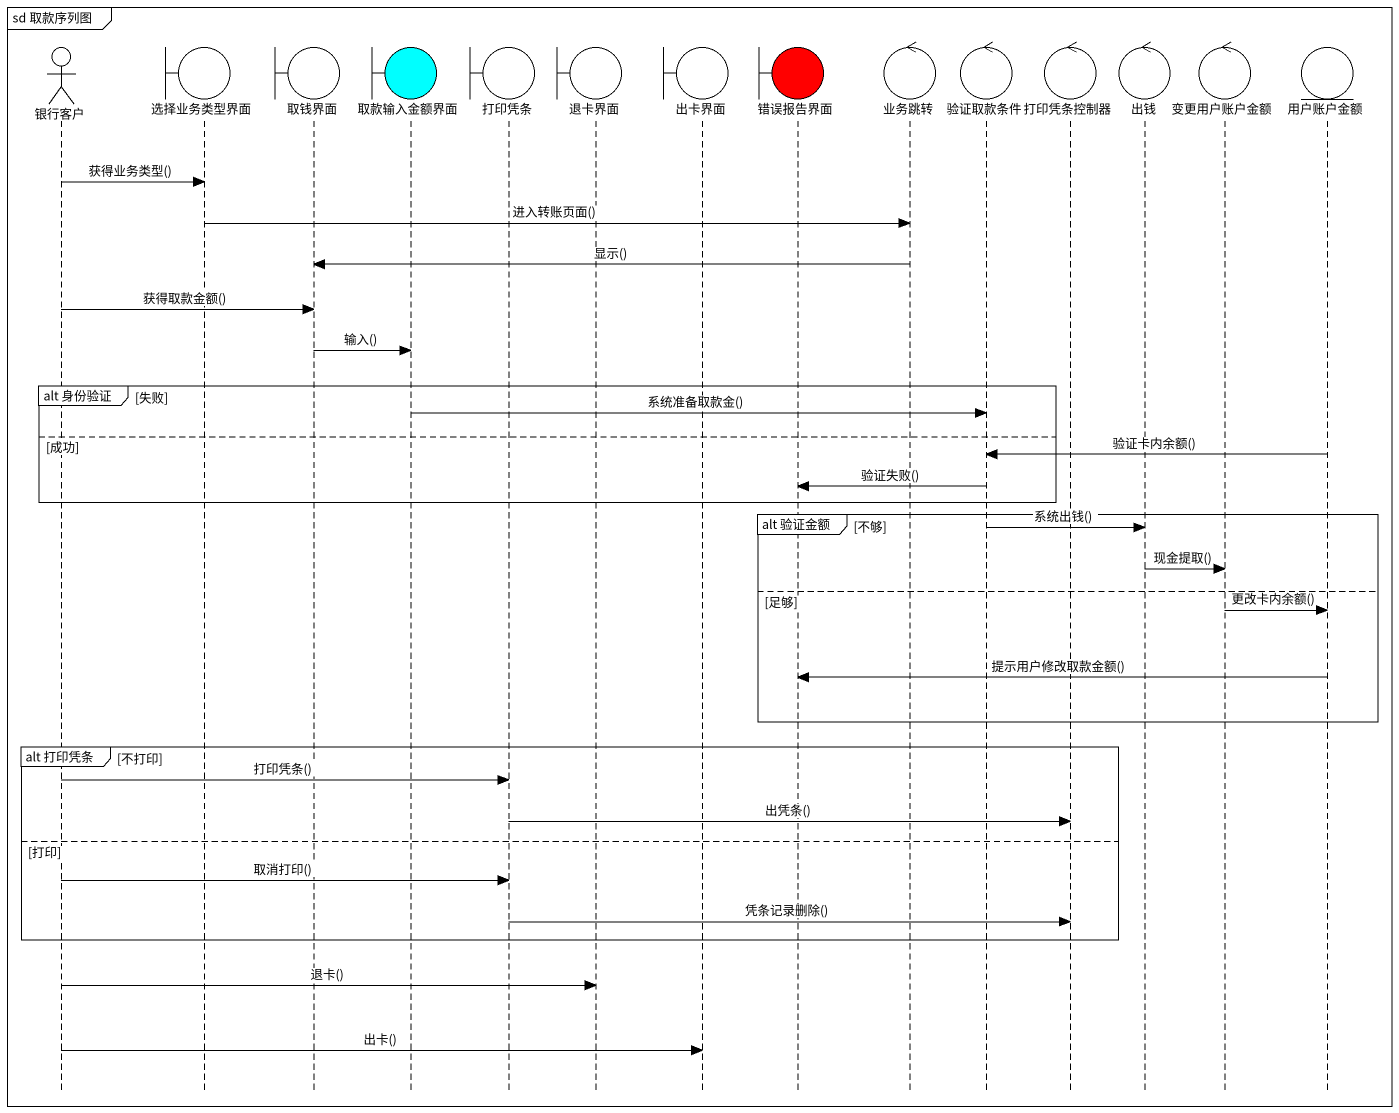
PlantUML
@startuml
mainframe sd 取款序列图
hide footbox
actor 银行客户
boundary 选择业务类型界面
boundary 取钱界面
boundary 取款输入金额界面 #00FFFF
boundary 打印凭条
boundary 退卡界面
boundary 出卡界面
boundary 错误报告界面 #FF0000
control 业务跳转
control 验证取款条件
control 打印凭条控制器
control 出钱
control 变更用户账户金额
entity 用户账户金额

银行客户 -> 选择业务类型界面 : 获得业务类型()
选择业务类型界面 -> 业务跳转 : 进入转账页面()
业务跳转 -> 取钱界面 : 显示()
银行客户 -> 取钱界面 : 获得取款金额()
取钱界面 -> 取款输入金额界面 : 输入()
group alt 身份验证 [失败]
  取款输入金额界面 -> 验证取款条件 : 系统准备取款金()
else 成功
  用户账户金额 -> 验证取款条件 : 验证卡内余额()
  验证取款条件 -> 错误报告界面 : 验证失败()
end
group alt 验证金额 [不够]
  验证取款条件 -> 出钱 : 系统出钱()
  出钱 -> 变更用户账户金额 : 现金提取()
else 足够
  变更用户账户金额 -> 用户账户金额 : 更改卡内余额()
  用户账户金额 -> 错误报告界面 : 提示用户修改取款金额()
end
group alt 打印凭条 [不打印]
  银行客户 -> 打印凭条 : 打印凭条()
  打印凭条 -> 打印凭条控制器 : 出凭条()
else 打印
  银行客户 -> 打印凭条 : 取消打印()
  打印凭条 -> 打印凭条控制器 : 凭条记录删除()
end
银行客户 -> 退卡界面 : 退卡()
银行客户 -> 出卡界面 : 出卡()
@enduml
